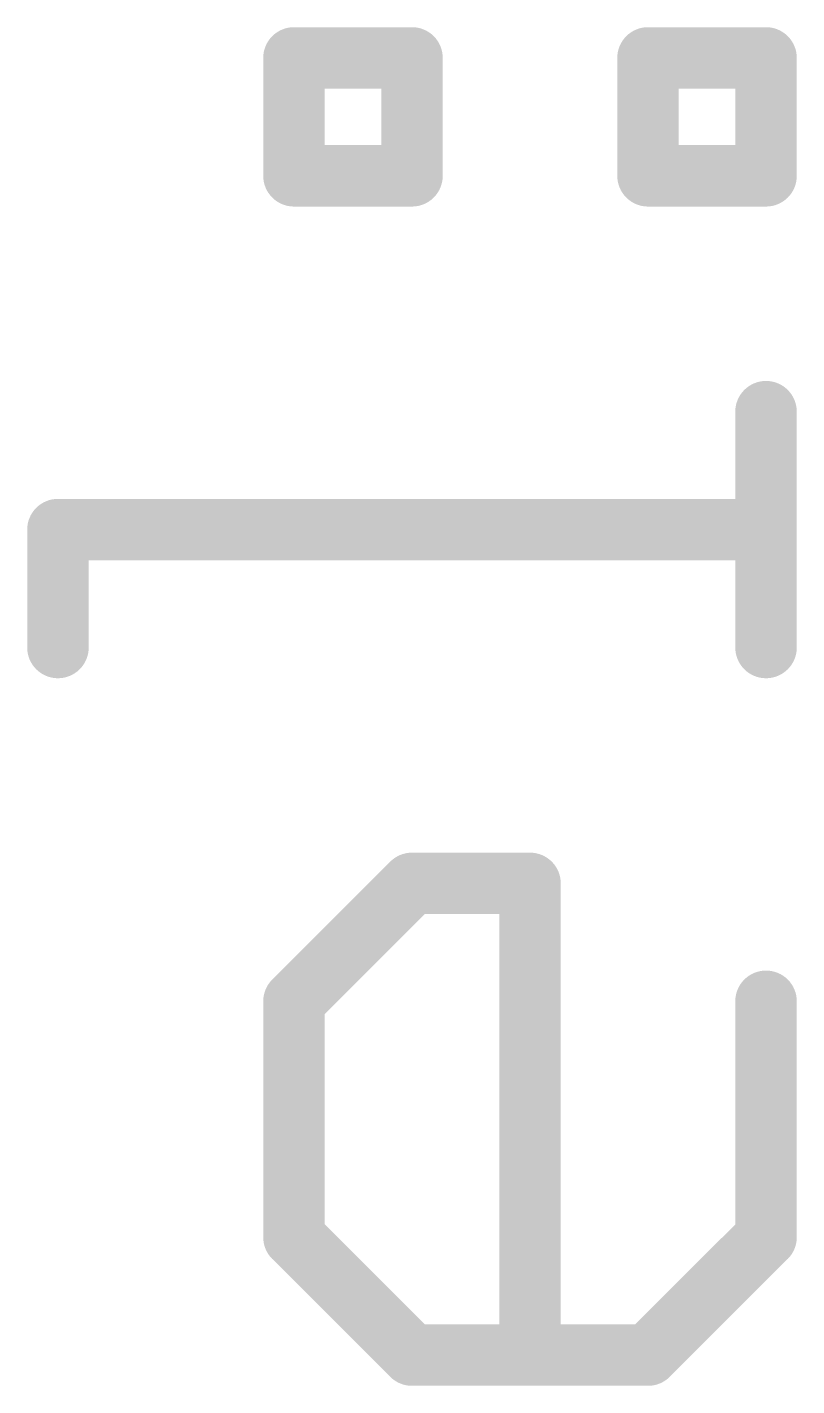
# Model space of a CAD drawing. Extents: x -15 to 107, y -79 to 1.
# Drawn here: x -9.272 to -8.001, y -26.718 to -24.472 of the extents above; entities that cross this region are included whole.
import ezdxf

# ---------------------------------------------------------------- set-up
doc = ezdxf.new("R2010")
doc.units = 0
doc.layers.add('51', color=253, linetype='CONTINUOUS')

msp = doc.modelspace()

# ---------------------------------------------------------------- linework, layer by layer
at = {"layer": '51', "const_width": 0.1016}
for points in [[(-8.8314, -24.718), (-8.8314, -24.5231)], [(-8.8314, -24.5231), (-8.6365, -24.5231)], [(-8.6365, -24.5231), (-8.6365, -24.718)], [(-8.2467, -24.718), (-8.2467, -24.5231)], [(-8.2467, -24.5231), (-8.0518, -24.5231)], [(-8.0518, -24.5231), (-8.0518, -24.718)], [(-8.6365, -24.718), (-8.8314, -24.718)], [(-8.0518, -24.718), (-8.2467, -24.718)], [(-8.0518, -25.4976), (-8.0518, -25.1078)], [(-9.2212, -25.4976), (-9.2212, -25.3027)], [(-9.2212, -25.3027), (-8.0518, -25.3027)], [(-8.8314, -26.0823), (-8.6365, -25.8874)], [(-8.6365, -25.8874), (-8.4416, -25.8874)], [(-8.4416, -25.8874), (-8.4416, -26.667)], [(-8.8314, -26.4721), (-8.8314, -26.0823)], [(-8.0518, -26.0823), (-8.0518, -26.4721)], [(-8.6365, -26.667), (-8.8314, -26.4721)], [(-8.0518, -26.4721), (-8.2467, -26.667)], [(-8.2467, -26.667), (-8.6365, -26.667)]]:
    msp.add_lwpolyline(points, dxfattribs=at)
at = {"layer": '51', "const_width": 0.0508}
for points in [[(-8.806, -24.5231, 1), (-8.8568, -24.5231)], [(-8.8314, -24.4977, 1), (-8.8314, -24.5485)], [(-8.6111, -24.5231, 1), (-8.6619, -24.5231)], [(-8.6365, -24.5485, 1), (-8.6365, -24.4977)], [(-8.2213, -24.5231, 1), (-8.2721, -24.5231)], [(-8.2467, -24.4977, 1), (-8.2467, -24.5485)], [(-8.0264, -24.5231, 1), (-8.0772, -24.5231)], [(-8.0518, -24.5485, 1), (-8.0518, -24.4977)], [(-8.8314, -24.6926, 1), (-8.8314, -24.7434)], [(-8.6365, -24.7434, 1), (-8.6365, -24.6926)], [(-8.2467, -24.6926, 1), (-8.2467, -24.7434)], [(-8.0518, -24.7434, 1), (-8.0518, -24.6926)], [(-8.8568, -24.718, 1), (-8.806, -24.718)], [(-8.6619, -24.718, 1), (-8.6111, -24.718)], [(-8.2721, -24.718, 1), (-8.2213, -24.718)], [(-8.0772, -24.718, 1), (-8.0264, -24.718)], [(-8.0264, -25.1078, 1), (-8.0772, -25.1078)], [(-9.1958, -25.3027, 1), (-9.2466, -25.3027)], [(-9.2212, -25.2773, 1), (-9.2212, -25.3281)], [(-8.0518, -25.3281, 1), (-8.0518, -25.2773)], [(-9.2466, -25.4976, 1), (-9.1958, -25.4976)], [(-8.0772, -25.4976, 1), (-8.0264, -25.4976)], [(-8.6365, -25.862, 1), (-8.6365, -25.9128)], [(-8.6185, -25.9054, 1), (-8.6545, -25.8695)], [(-8.4162, -25.8874, 1), (-8.467, -25.8874)], [(-8.4416, -25.9128, 1), (-8.4416, -25.862)], [(-8.806, -26.0823, 1), (-8.8568, -26.0823)], [(-8.8494, -26.0644, 1), (-8.8134, -26.1003)], [(-8.0264, -26.0823, 1), (-8.0772, -26.0823)], [(-8.8134, -26.4542, 1), (-8.8494, -26.4901)], [(-8.0338, -26.4901, 1), (-8.0698, -26.4542)], [(-8.8568, -26.4721, 1), (-8.806, -26.4721)], [(-8.0772, -26.4721, 1), (-8.0264, -26.4721)], [(-8.6365, -26.6416, 1), (-8.6365, -26.6924)], [(-8.6545, -26.685, 1), (-8.6185, -26.649)], [(-8.2647, -26.649, 1), (-8.2287, -26.685)], [(-8.2467, -26.6924, 1), (-8.2467, -26.6416)], [(-8.467, -26.667, 1), (-8.4162, -26.667)]]:
    msp.add_lwpolyline(points, format="xyb", dxfattribs=at)

doc.saveas('drawing.dxf')
